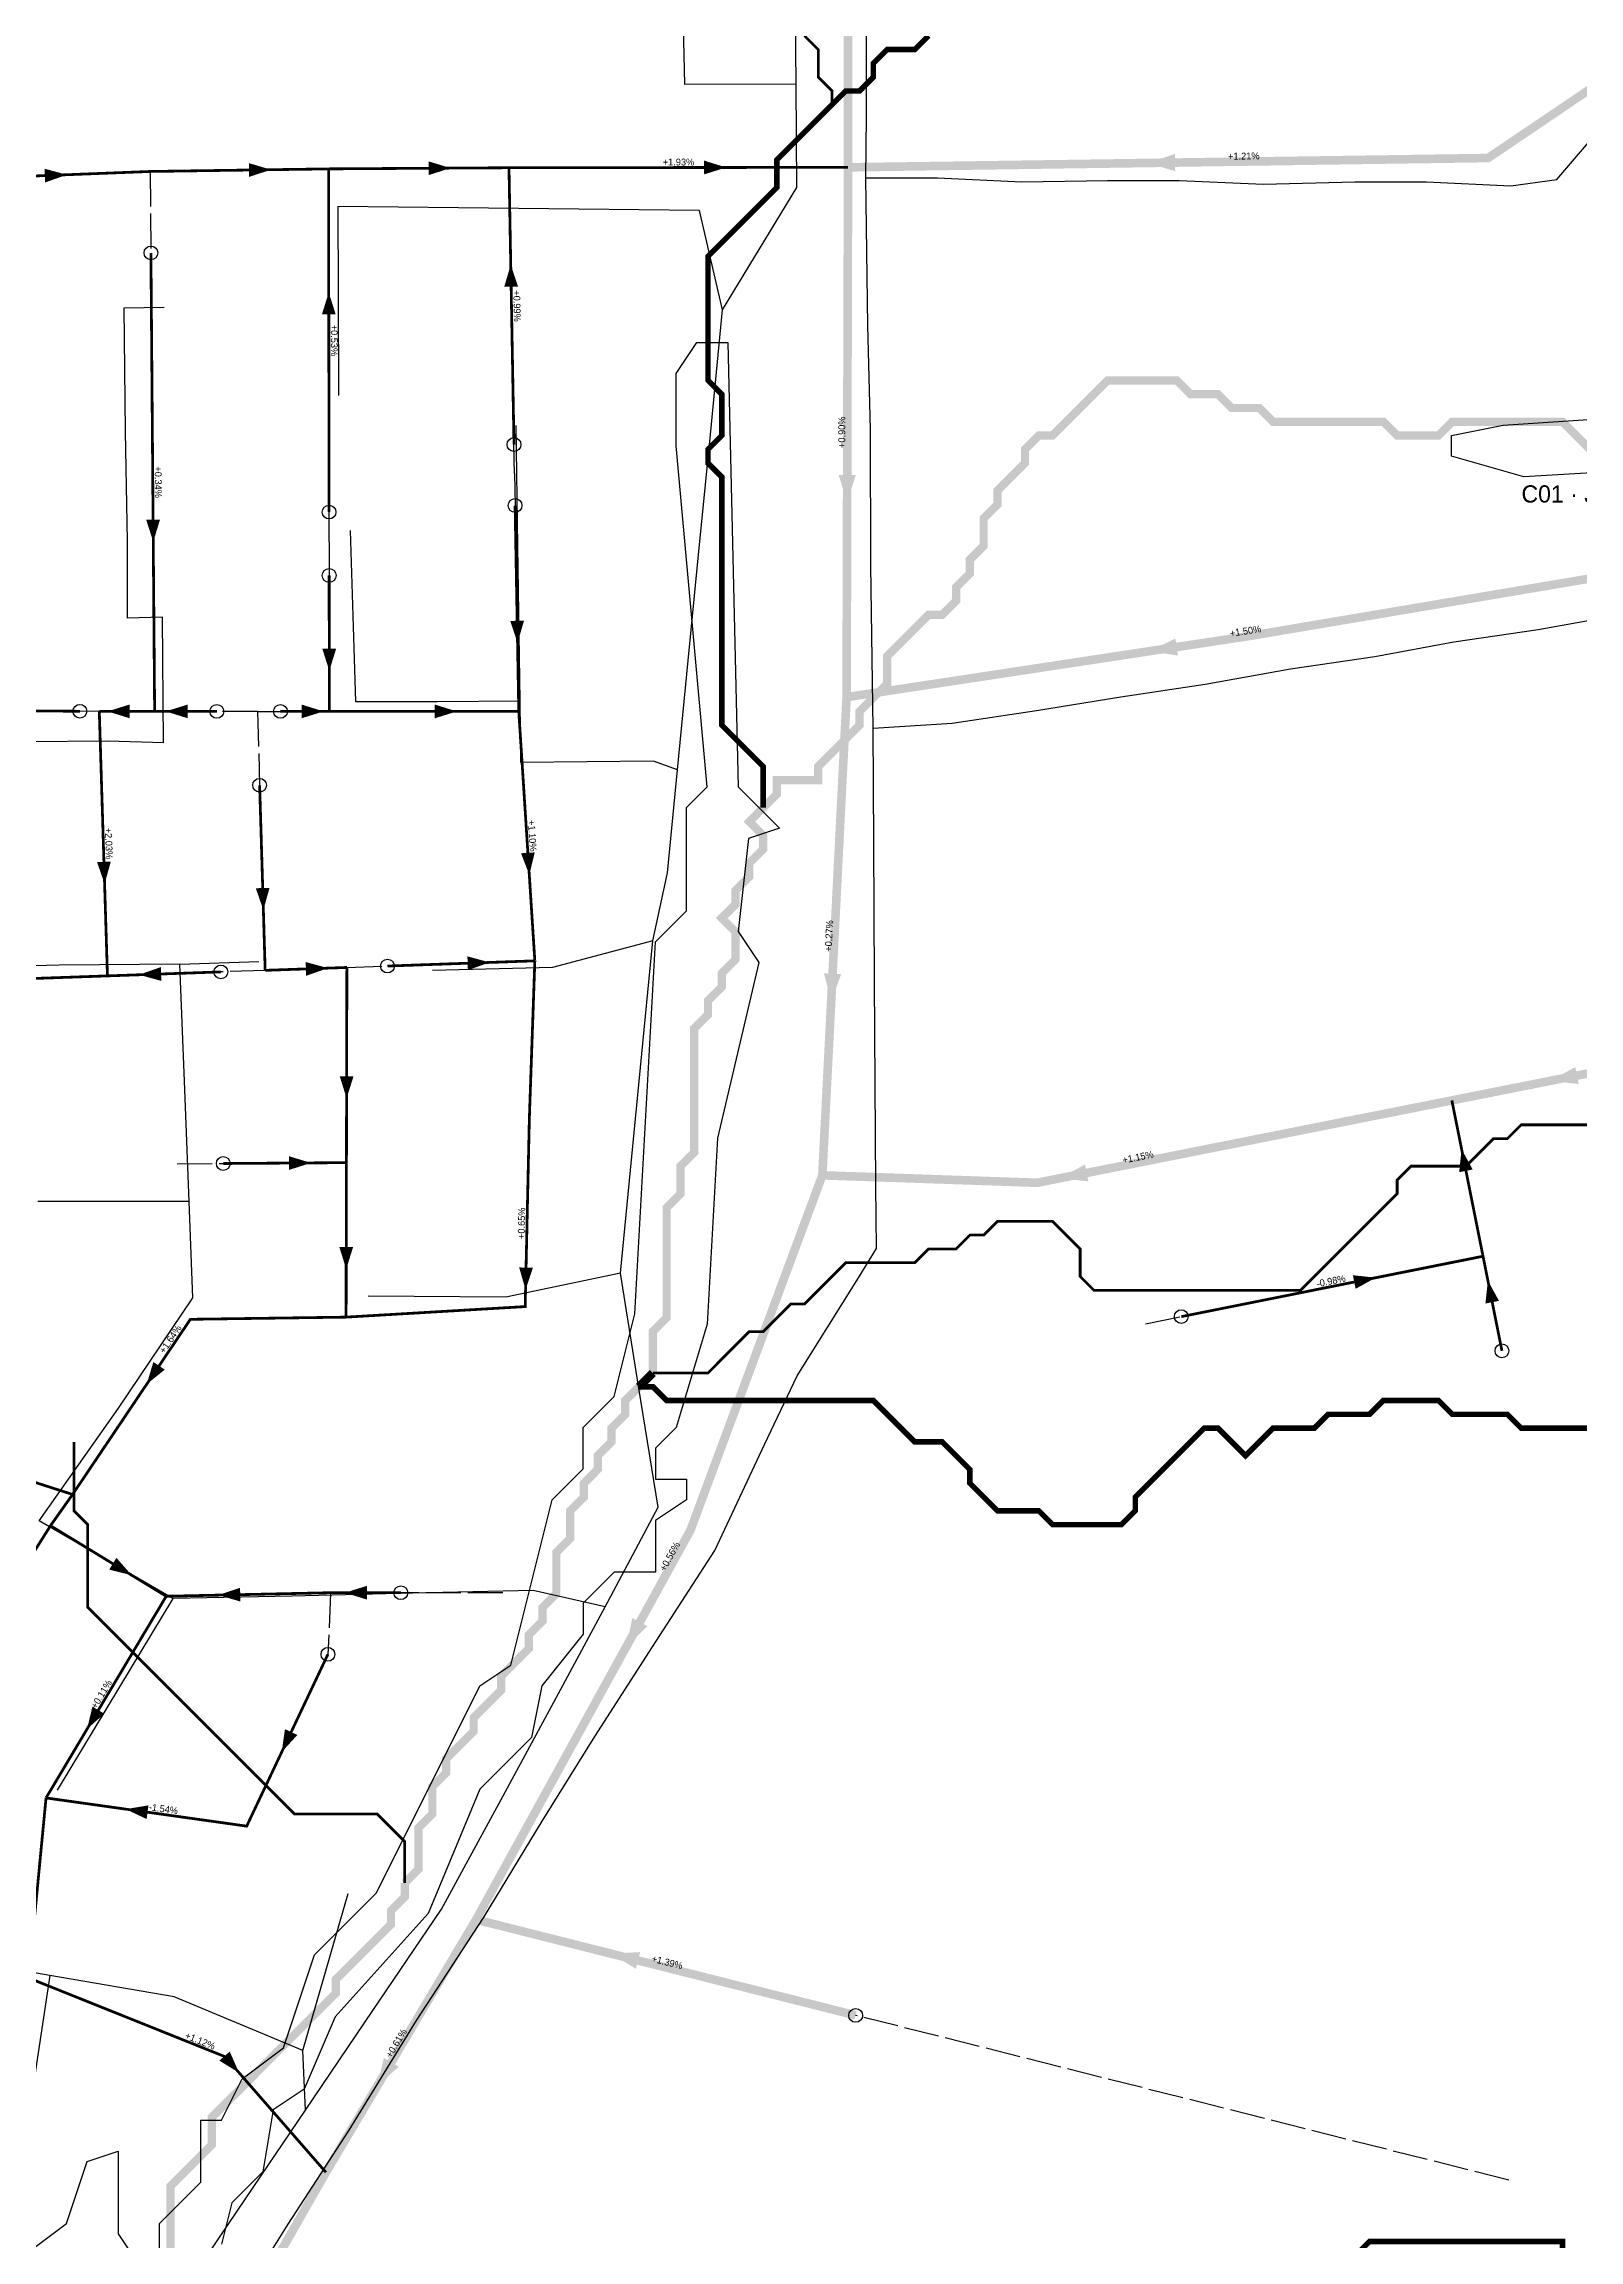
# Model space of a CAD drawing. Header units: metres. Extents: x 442821 to 452274, y 2561971 to 2571293.
# Drawn here: x 450739 to 451185, y 2568301 to 2568939 of the extents above; entities that cross this region are included whole.
import ezdxf
from ezdxf.enums import TextEntityAlignment as Align

# ---------------------------------------------------------------- set-up
doc = ezdxf.new("R2010")
doc.units = ezdxf.units.M
doc.header["$LTSCALE"] = 8
doc.linetypes.add('DASHDOT', pattern=[3.556, 2.54, -0.508, 0, -0.508])
doc.linetypes.add('DASHED', pattern=[1.524, 1.27, -0.254])
for name, color, linetype in [('A_ARROWS', 7, 'Continuous'), ('A_BRANCH', 7, 'Continuous'), ('A_BUILT_2006', 252, 'Continuous'), ('A_CATCH_LABEL', 7, 'Continuous'), ('A_GRADIENT', 8, 'Continuous'), ('A_HEAD_GAP', 8, 'Continuous'), ('A_HEADS', 8, 'Continuous'), ('A_LATERAL', 7, 'Continuous'), ('A_STREAMS', 5, 'Continuous'), ('A_SUBMAIN', 7, 'Continuous'), ('A_WADI', 4, 'Continuous')]:
    doc.layers.add(name, color=color, linetype=linetype)

msp = doc.modelspace()

# ---------------------------------------------------------------- linework, layer by layer
at = {"layer": 'A_ARROWS', "color": 2}
for points in [[(450857.32, 2568902.6), (450850.93, 2568900.56), (450850.9, 2568904.56)], [(450937.3, 2568902.78), (450930.91, 2568900.77), (450930.9, 2568904.77)], [(451059.59, 2568904.08), (451067.55, 2568906.7), (451067.62, 2568901.7)], [(450745.93, 2568900.67), (450739.61, 2568898.42), (450739.45, 2568902.42)], [(450805.19, 2568902.13), (450798.82, 2568900.04), (450798.77, 2568904.04)], [(450874.77, 2568874.56), (450876.88, 2568868.2), (450872.88, 2568868.13)], [(450821.95, 2568866.52), (450823.96, 2568860.12), (450819.96, 2568860.12)], [(450972.41, 2568805.54), (450969.93, 2568813.55), (450974.93, 2568813.53)], [(450771.01, 2568794.12), (450768.96, 2568800.51), (450772.96, 2568800.54)], [(450876.74, 2568764.79), (450874.63, 2568771.16), (450878.63, 2568771.23)], [(451060.13, 2568762.37), (451067.67, 2568766.04), (451068.42, 2568761.1)], [(450822.1, 2568756.67), (450820.09, 2568763.07), (450824.09, 2568763.08)], [(450757.77, 2568744.9), (450764.17, 2568746.9), (450764.17, 2568742.9)], [(450774.64, 2568744.9), (450781.04, 2568746.89), (450781.04, 2568742.89)], [(450820.44, 2568744.89), (450814.04, 2568742.89), (450814.04, 2568746.89)], [(450859.11, 2568744.89), (450852.71, 2568742.89), (450852.71, 2568746.89)], [(450756.89, 2568694.83), (450754.69, 2568701.17), (450758.69, 2568701.29)], [(450880.16, 2568697.46), (450877.75, 2568703.71), (450881.74, 2568703.97)], [(450802.96, 2568687.22), (450800.78, 2568693.56), (450804.77, 2568693.68)], [(450766.89, 2568668.45), (450773.21, 2568670.67), (450773.35, 2568666.67)], [(450821.72, 2568670.38), (450815.39, 2568668.15), (450815.25, 2568672.15)], [(450868.65, 2568672.03), (450862.33, 2568669.8), (450862.19, 2568673.8)], [(450967.78, 2568660.75), (450965.68, 2568668.87), (450970.68, 2568668.62)], [(450827.12, 2568632.58), (450825.14, 2568638.98), (450829.14, 2568638.97)], [(451176.4, 2568637.64), (451183.76, 2568641.65), (451184.73, 2568636.75)], [(451150.75, 2568617.81), (451153.97, 2568611.92), (451150.05, 2568611.14)], [(450816.78, 2568613.84), (450810.39, 2568611.79), (450810.36, 2568615.79)], [(451034.09, 2568609.37), (451041.45, 2568613.38), (451042.42, 2568608.47)], [(450827.01, 2568583.01), (450825.02, 2568589.41), (450829.02, 2568589.4)], [(450879.07, 2568577.04), (450877.21, 2568583.49), (450881.21, 2568583.4)], [(451125.86, 2568580.52), (451119.98, 2568577.3), (451119.19, 2568581.23)], [(451158.38, 2568579.68), (451161.6, 2568573.8), (451157.67, 2568573.02)], [(450769.12, 2568549.62), (450771.03, 2568556.05), (450774.35, 2568553.82)], [(450764.75, 2568494.16), (450758.24, 2568495.78), (450760.32, 2568499.2)], [(450789.86, 2568488.38), (450796.21, 2568490.51), (450796.3, 2568486.52)], [(450826.64, 2568489.08), (450833.04, 2568491.08), (450833.04, 2568487.08)], [(450908.38, 2568473.53), (450910.05, 2568481.75), (450914.43, 2568479.34)], [(450751.79, 2568449.49), (450753.35, 2568456.01), (450756.79, 2568453.96)], [(450808.3, 2568442.85), (450809.23, 2568449.49), (450812.84, 2568447.78)], [(450763.01, 2568426.26), (450769.63, 2568427.35), (450769.07, 2568423.39)], [(450903.93, 2568384.3), (450912.3, 2568384.76), (450911.07, 2568379.92)], [(450795.91, 2568349.75), (450790.19, 2568353.26), (450793.21, 2568355.89)], [(450836.01, 2568345.88), (450837.94, 2568354.03), (450842.24, 2568351.48)]]:
    msp.add_solid(points, dxfattribs=at)
at = {"layer": 'A_BRANCH', "color": 2, "linetype": 'DASHED', "const_width": 0.8}
for points in [[(450770.33, 2568877.96), (450771.41, 2568744.9)], [(450749.71, 2568744.94), (450699.85, 2568745.3)], [(450790.64, 2568669.28), (450757.71, 2568668.12)]]:
    msp.add_lwpolyline(points, dxfattribs=at)
at = {"layer": 'A_BRANCH', "color": 2, "const_width": 0.8}
for points in [[(450876.03, 2568804.65), (450877.1, 2568744.89)], [(450822.06, 2568784.35), (450822.12, 2568744.89)], [(450789.47, 2568744.89), (450771.41, 2568744.9)], [(450801.89, 2568723.44), (450803.49, 2568669.73)], [(450838.99, 2568670.98), (450881.76, 2568672.49)], [(450709.53, 2568458.17), (450741.18, 2568508.53)], [(450821.7, 2568471.19), (450802.22, 2568429.98)]]:
    msp.add_lwpolyline(points, dxfattribs=at)
at = {"layer": 'A_BUILT_2006', "color": 252}
for points in [[(450925.3, 2568926.89), (450924.58, 2568956.88)], [(450957.59, 2568926.99), (450957.34, 2568956.98)], [(450978.04, 2568917.51), (450978.06, 2568946.48)], [(450957.59, 2568926.99), (450925.3, 2568926.89)], [(450957.84, 2568896.98), (450957.59, 2568926.99)], [(450977.79, 2568899.74), (450978.04, 2568917.51)], [(451178.36, 2568899.28), (451192.1, 2568915.34)], [(450977.79, 2568899.74), (450998.59, 2568899.74)], [(450978.44, 2568856.91), (450977.79, 2568899.74)], [(450998.59, 2568899.74), (451023.08, 2568898.62)], [(451023.08, 2568898.62), (451048.01, 2568899.02)], [(451048.01, 2568899.02), (451068.8, 2568899.02)], [(451068.8, 2568899.02), (451093.29, 2568897.89)], [(451093.29, 2568897.89), (451119.78, 2568898.61)], [(451119.78, 2568898.61), (451140.58, 2568898.61)], [(451140.58, 2568898.61), (451165.07, 2568897.48)], [(451165.07, 2568897.48), (451178.36, 2568899.28)], [(450936.24, 2568861.42), (450957.84, 2568896.98)], [(450859.58, 2568891.03), (450824.57, 2568891.42)], [(450824.57, 2568891.42), (450824.66, 2568866.42)], [(450894.58, 2568890.64), (450859.58, 2568891.03)], [(450929.58, 2568890.25), (450894.58, 2568890.64)], [(450936.24, 2568861.42), (450929.58, 2568890.25)], [(450824.66, 2568866.42), (450824.76, 2568836.56)], [(450762.56, 2568862.01), (450774.19, 2568862.26)], [(450762.99, 2568826.17), (450762.56, 2568862.01)], [(450932.7, 2568825.26), (450936.24, 2568861.42)], [(450979.14, 2568826.71), (450978.44, 2568856.91)], [(450876.85, 2568792.85), (450876.39, 2568827.85)], [(450763.56, 2568794.31), (450762.99, 2568826.17)], [(450929.26, 2568790.35), (450932.7, 2568825.26)], [(450979.3, 2568787.16), (450979.14, 2568826.71)], [(450829.07, 2568772.67), (450828.24, 2568797.45)], [(450763.56, 2568771.98), (450763.56, 2568794.31)], [(450877.46, 2568747.89), (450876.85, 2568792.85)], [(450925.91, 2568755.75), (450929.26, 2568790.35)], [(450979.99, 2568739.99), (450979.3, 2568787.16)], [(450773.68, 2568772.23), (450763.56, 2568771.98)], [(450774.02, 2568735.91), (450773.68, 2568772.23)], [(450829.77, 2568747.68), (450829.07, 2568772.67)], [(451172.97, 2568768.66), (451202.07, 2568773.85)], [(451125.58, 2568760.87), (451148.46, 2568765.04)], [(451148.46, 2568765.04), (451172.97, 2568768.66)], [(451101.06, 2568757.25), (451125.58, 2568760.87)], [(450923.19, 2568727.9), (450925.91, 2568755.75)], [(451051.84, 2568749.16), (451076.35, 2568752.78)], [(451076.35, 2568752.78), (451101.06, 2568757.25)], [(450853.46, 2568747.68), (450829.77, 2568747.68)], [(450877.46, 2568747.89), (450853.46, 2568747.68)], [(450877.68, 2568730.05), (450877.46, 2568747.89)], [(451002.85, 2568741.52), (451027.36, 2568745.14)], [(451027.36, 2568745.14), (451051.84, 2568749.16)], [(450979.99, 2568739.99), (451002.85, 2568741.52)], [(450980.13, 2568706.84), (450979.99, 2568739.99)], [(450734.2, 2568736.2), (450757.95, 2568736.34)], [(450757.95, 2568736.34), (450774.02, 2568735.91)], [(450916.22, 2568730.49), (450877.68, 2568730.05)], [(450923.19, 2568727.9), (450916.22, 2568730.49)], [(450920.27, 2568698.04), (450923.19, 2568727.9)], [(450980.37, 2568666.72), (450980.13, 2568706.84)], [(450916, 2568678.27), (450920.27, 2568698.04)], [(450916, 2568678.27), (450886.92, 2568670.57)], [(450912.44, 2568641.57), (450916, 2568678.27)], [(450743.71, 2568671.28), (450707.12, 2568670.31)], [(450778.71, 2568671.55), (450743.71, 2568671.28)], [(450778.71, 2568671.55), (450801.7, 2568672.26)], [(450780.04, 2568637.59), (450778.71, 2568671.55)], [(450886.92, 2568670.57), (450852.1, 2568669.71)], [(450980.54, 2568636.81), (450980.37, 2568666.72)], [(450781.42, 2568602.62), (450780.04, 2568637.59)], [(450909.52, 2568611.72), (450912.44, 2568641.57)], [(450980.72, 2568607.22), (450980.54, 2568636.81)], [(450906.61, 2568581.83), (450909.52, 2568611.72)], [(450975.72, 2568580.46), (450980.94, 2568588.99), (450980.72, 2568607.22)], [(450759.42, 2568602.62), (450737.51, 2568602.62)], [(450781.42, 2568602.62), (450759.42, 2568602.62)], [(450782.52, 2568574.67), (450781.42, 2568602.62)], [(450906.61, 2568581.83), (450873.35, 2568574.83)], [(450911.97, 2568548.46), (450906.61, 2568581.83)], [(450957.92, 2568552.03), (450975.72, 2568580.46)], [(450760.96, 2568542.66), (450782.52, 2568574.67)], [(450873.35, 2568574.83), (450833.35, 2568575.15)], [(450917.52, 2568513.9), (450911.97, 2568548.46)], [(450948.41, 2568532.12), (450957.92, 2568552.03)], [(450737.9, 2568509.96), (450760.96, 2568542.66)], [(450934.01, 2568501.32), (450948.41, 2568532.12)], [(450776.67, 2568487.43), (450737.9, 2568509.96)], [(450902.2, 2568484.99), (450917.52, 2568513.9)], [(450915.92, 2568473.4), (450934.01, 2568501.32)], [(450776.67, 2568487.43), (450761.18, 2568461.74)], [(450811.31, 2568488.1), (450776.67, 2568487.43)], [(450846.3, 2568488.93), (450811.31, 2568488.1)], [(450881.29, 2568489.76), (450846.3, 2568488.93)], [(450902.2, 2568484.99), (450881.29, 2568489.76)], [(450887.98, 2568458.58), (450902.2, 2568484.99)], [(450899.22, 2568447.31), (450915.92, 2568473.4)], [(450761.18, 2568461.74), (450743.1, 2568431.77)], [(450871.36, 2568427.77), (450887.98, 2568458.58)], [(450883.85, 2568422.74), (450899.22, 2568447.31)], [(450854.71, 2568397.2), (450871.36, 2568427.77)], [(450866.88, 2568394.71), (450883.85, 2568422.74)], [(450814.45, 2568356.2), (450827.59, 2568401.8)], [(450834.76, 2568367.84), (450854.71, 2568397.2)], [(450847.42, 2568364.89), (450866.88, 2568394.71)], [(450740.98, 2568377.95), (450719.31, 2568381.73)], [(450740.98, 2568377.95), (450735.72, 2568343.34)], [(450777.07, 2568371.81), (450740.98, 2568377.95)], [(450814.45, 2568356.2), (450777.07, 2568371.81)], [(450815.17, 2568338.84), (450834.76, 2568367.84)], [(450827.88, 2568333.03), (450847.42, 2568364.89)], [(450815.17, 2568338.84), (450814.45, 2568356.2)], [(450795.58, 2568309.83), (450815.17, 2568338.84)], [(450810.12, 2568305.81), (450827.88, 2568333.03)], [(450776, 2568280.83), (450795.58, 2568309.83)], [(450791.31, 2568275.57), (450810.12, 2568305.81)]]:
    msp.add_lwpolyline(points, dxfattribs=at)
at = {"layer": 'A_HEAD_GAP', "color": 8, "linetype": 'DASHED'}
for points in [[(450770.14, 2568901.62), (450770.33, 2568877.96)], [(450875.86, 2568813.93), (450875.71, 2568822.35)], [(450875.86, 2568813.93), (450876.03, 2568804.65)], [(450822.05, 2568794.1), (450822.04, 2568802.75)], [(450822.05, 2568794.1), (450822.06, 2568784.35)], [(450755.35, 2568744.9), (450749.71, 2568744.94)], [(450801.25, 2568744.89), (450789.47, 2568744.89)], [(450801.25, 2568744.89), (450801.89, 2568723.44)], [(450801.25, 2568744.89), (450807.93, 2568744.89)], [(450803.49, 2568669.73), (450790.64, 2568669.28)], [(450827.21, 2568670.57), (450838.99, 2568670.98)], [(450777.94, 2568613.56), (450791.32, 2568613.66)], [(451058.99, 2568567.14), (451069.4, 2568569.22)], [(450822.48, 2568489.08), (450821.7, 2568471.19)], [(450872.52, 2568489.07), (450842.87, 2568489.08)], [(451164.43, 2568318.57), (450974.88, 2568366.4)]]:
    msp.add_lwpolyline(points, dxfattribs=at)
at = {"layer": 'A_HEADS', "color": 2}
for centre in [(450770.33, 2568877.96), (450875.71, 2568822.35), (450822.04, 2568802.75), (450876.03, 2568804.65), (450822.06, 2568784.35), (450749.71, 2568744.94), (450789.47, 2568744.89), (450807.93, 2568744.89), (450801.89, 2568723.44), (450790.64, 2568669.28), (450838.99, 2568670.98), (450791.32, 2568613.66), (451069.4, 2568569.22), (451162.46, 2568559.29), (450842.87, 2568489.08), (450821.7, 2568471.19), (450974.88, 2568366.4)]:
    msp.add_circle(centre, 2, dxfattribs=at)
at = {"layer": 'A_LATERAL', "color": 2, "linetype": 'DASHDOT', "const_width": 0.8}
for points in [[(450699.61, 2568898.86), (450770.14, 2568901.62)], [(450770.14, 2568901.62), (450821.9, 2568902.37)], [(450803.49, 2568669.73), (450827.21, 2568670.57)], [(451156.97, 2568586.74), (451147.92, 2568631.98)], [(450791.32, 2568613.66), (450827.08, 2568613.91)], [(451069.4, 2568569.22), (451156.97, 2568586.74)], [(451162.46, 2568559.29), (451156.97, 2568586.74)], [(450741.18, 2568508.53), (450774.77, 2568488.05)], [(450842.87, 2568489.08), (450822.48, 2568489.08)], [(450802.22, 2568429.98), (450798.13, 2568421.32), (450739.89, 2568429.51)]]:
    msp.add_lwpolyline(points, dxfattribs=at)
at = {"layer": 'A_LATERAL', "color": 2, "const_width": 0.8}
for points in [[(450821.9, 2568902.37), (450874.26, 2568902.7)], [(450822.04, 2568802.75), (450821.9, 2568902.37)], [(450874.26, 2568902.7), (450972.67, 2568902.82)], [(450875.71, 2568822.35), (450874.26, 2568902.7)], [(450771.41, 2568744.9), (450755.35, 2568744.9)], [(450755.35, 2568744.9), (450757.71, 2568668.12)], [(450822.12, 2568744.89), (450877.1, 2568744.89)], [(450877.1, 2568744.89), (450881.76, 2568672.49)], [(450757.71, 2568668.12), (450698.44, 2568666.04)], [(450881.76, 2568672.49), (450880.17, 2568626.7), (450878.96, 2568572.13), (450826.98, 2568569.07)], [(450827.21, 2568670.57), (450827.08, 2568613.91)], [(450827.08, 2568613.91), (450826.98, 2568569.07)], [(450826.98, 2568569.07), (450781.78, 2568568.44), (450747.59, 2568517.6)], [(450696.52, 2568534.05), (450747.59, 2568517.6)], [(450739.89, 2568429.51), (450734.87, 2568377.24)], [(450734.87, 2568377.24), (450791.85, 2568354.4), (450821.13, 2568320.83)]]:
    msp.add_lwpolyline(points, dxfattribs=at)
at = {"layer": 'A_LATERAL', "color": 2, "linetype": 'DASHED', "const_width": 0.8}
for points in [[(450807.93, 2568744.89), (450822.12, 2568744.89)], [(450747.59, 2568517.6), (450741.18, 2568508.53)], [(450774.77, 2568488.05), (450739.89, 2568429.51)], [(450822.48, 2568489.08), (450774.77, 2568488.05)]]:
    msp.add_lwpolyline(points, dxfattribs=at)
at = {"layer": 'A_STREAMS', "color": 5}
for points, const_width in [([(450960.02, 2568941), (450964.02, 2568937), (450964.02, 2568933), (450964.02, 2568929), (450968.02, 2568924.99), (450968.02, 2568920.99)], 0.8), ([(450996.03, 2568941), (450992.03, 2568937), (450988.03, 2568937), (450984.03, 2568937), (450980.02, 2568933), (450980.02, 2568929), (450976.02, 2568924.99), (450972.02, 2568924.99), (450968.02, 2568920.99)], 1.6), ([(450968.02, 2568920.99), (450964.02, 2568916.99), (450960.02, 2568912.99), (450956.02, 2568908.99), (450952.02, 2568904.99), (450952.02, 2568900.99), (450952.02, 2568896.98), (450948.02, 2568892.98), (450944.02, 2568888.98), (450940.02, 2568884.98), (450936.02, 2568880.98), (450932.02, 2568876.98), (450932.02, 2568872.98), (450932.02, 2568868.98), (450932.02, 2568864.97), (450932.02, 2568860.97), (450932.02, 2568856.97), (450932.02, 2568852.97), (450932.02, 2568848.97), (450932.02, 2568844.97), (450932.02, 2568840.97), (450936.02, 2568836.96), (450936.02, 2568832.96), (450936.02, 2568828.96), (450936.02, 2568824.96), (450932.02, 2568820.96), (450932.02, 2568816.96), (450936.02, 2568812.96), (450936.02, 2568808.95), (450936.02, 2568804.95), (450936.02, 2568800.95), (450936.02, 2568796.95), (450936.02, 2568792.95), (450936.02, 2568788.95), (450936.02, 2568784.95), (450936.02, 2568780.94), (450936.02, 2568776.94), (450936.02, 2568772.94), (450936.02, 2568768.94), (450936.02, 2568764.94), (450936.02, 2568760.94), (450936.02, 2568756.94), (450936.02, 2568752.93), (450936.02, 2568748.93), (450936.02, 2568744.93), (450936.02, 2568740.93), (450940.02, 2568736.93), (450944.02, 2568732.93), (450948.02, 2568728.93), (450948.02, 2568724.92), (450948.02, 2568720.92), (450948.02, 2568716.92)], 1.6), ([(451188.05, 2568820.96), (451184.05, 2568824.96), (451180.05, 2568828.96), (451176.05, 2568828.96), (451172.05, 2568828.96), (451168.05, 2568828.96), (451164.05, 2568828.96), (451160.05, 2568828.96), (451156.05, 2568828.96), (451152.05, 2568828.96), (451148.05, 2568828.96), (451144.05, 2568824.96), (451140.05, 2568824.96), (451136.05, 2568824.96), (451132.05, 2568824.96), (451128.04, 2568828.96), (451124.04, 2568828.96), (451120.04, 2568828.96), (451116.04, 2568828.96), (451112.04, 2568828.96), (451108.04, 2568828.96), (451104.04, 2568828.96), (451100.04, 2568828.96), (451096.04, 2568828.96), (451092.04, 2568832.96), (451088.04, 2568832.96), (451084.04, 2568832.96), (451080.04, 2568836.96), (451076.04, 2568836.96), (451072.04, 2568836.96), (451068.04, 2568840.97), (451064.04, 2568840.97), (451060.04, 2568840.97), (451056.04, 2568840.97), (451052.03, 2568840.97), (451048.03, 2568840.97), (451044.03, 2568836.96), (451040.03, 2568832.96), (451036.03, 2568828.96), (451032.03, 2568824.96), (451028.03, 2568824.96), (451024.03, 2568820.96), (451024.03, 2568816.96), (451020.03, 2568812.96), (451016.03, 2568808.95), (451016.03, 2568804.95), (451012.03, 2568800.95), (451012.03, 2568796.95), (451012.03, 2568792.95), (451008.03, 2568788.95), (451008.03, 2568784.95), (451004.03, 2568780.94), (451004.03, 2568776.94), (451000.03, 2568772.94), (450996.03, 2568772.94), (450992.03, 2568768.94), (450988.03, 2568764.94), (450984.03, 2568760.94), (450984.03, 2568756.94), (450984.03, 2568752.93), (450980.02, 2568748.93), (450976.02, 2568744.93), (450976.02, 2568740.93), (450972.02, 2568736.93), (450968.02, 2568732.93), (450964.02, 2568728.93), (450964.02, 2568724.92), (450960.02, 2568724.92), (450956.02, 2568724.92), (450952.02, 2568724.92), (450952.02, 2568720.92), (450948.02, 2568716.92)], 2.4), ([(450948.02, 2568716.92), (450944.02, 2568712.92), (450948.02, 2568708.92), (450948.02, 2568704.92), (450944.02, 2568700.92), (450944.02, 2568696.92), (450940.02, 2568692.91), (450940.02, 2568688.91), (450936.02, 2568684.91), (450940.02, 2568680.91), (450940.02, 2568676.91), (450940.02, 2568672.91), (450936.02, 2568668.91), (450936.02, 2568664.9), (450932.02, 2568660.9), (450932.02, 2568656.9), (450928.02, 2568652.9), (450928.02, 2568648.9), (450928.02, 2568644.9), (450928.02, 2568640.9), (450928.02, 2568636.89), (450928.02, 2568632.89), (450928.02, 2568628.89), (450928.02, 2568624.89), (450928.02, 2568620.89), (450928.02, 2568616.89), (450924.02, 2568612.89), (450924.02, 2568608.88), (450924.02, 2568604.88), (450920.02, 2568600.88), (450920.02, 2568596.88), (450920.02, 2568592.88), (450920.02, 2568588.88), (450920.02, 2568584.88), (450920.02, 2568580.87), (450920.02, 2568576.87), (450920.02, 2568572.87), (450920.02, 2568568.87), (450916.02, 2568564.87), (450916.02, 2568560.87), (450916.02, 2568556.87), (450916.02, 2568552.86)], 2.4), ([(451188.05, 2568624.89), (451184.05, 2568624.89), (451180.05, 2568624.89), (451176.05, 2568624.89), (451172.05, 2568624.89), (451168.05, 2568624.89), (451164.05, 2568620.89), (451160.05, 2568620.89), (451156.05, 2568616.89), (451152.05, 2568612.89), (451148.05, 2568612.89), (451144.05, 2568612.89), (451140.05, 2568612.89), (451136.05, 2568612.89), (451132.05, 2568608.88), (451132.05, 2568604.88), (451128.04, 2568600.88), (451124.04, 2568596.88), (451120.04, 2568592.88), (451116.04, 2568588.88), (451112.04, 2568584.88), (451108.04, 2568580.87), (451104.04, 2568576.87), (451100.04, 2568576.87), (451096.04, 2568576.87), (451092.04, 2568576.87), (451088.04, 2568576.87), (451084.04, 2568576.87), (451080.04, 2568576.87), (451076.04, 2568576.87), (451072.04, 2568576.87), (451068.04, 2568576.87), (451064.04, 2568576.87), (451060.04, 2568576.87), (451056.04, 2568576.87), (451052.03, 2568576.87), (451048.03, 2568576.87), (451044.03, 2568576.87), (451040.03, 2568580.87), (451040.03, 2568584.88), (451040.03, 2568588.88), (451036.03, 2568592.88), (451032.03, 2568596.88), (451028.03, 2568596.88), (451024.03, 2568596.88), (451020.03, 2568596.88), (451016.03, 2568596.88), (451012.03, 2568592.88), (451008.03, 2568592.88), (451004.03, 2568588.88), (451000.03, 2568588.88), (450996.03, 2568588.88), (450992.03, 2568584.88), (450988.03, 2568584.88), (450984.03, 2568584.88), (450980.02, 2568584.88), (450976.02, 2568584.88), (450972.02, 2568584.88), (450968.02, 2568580.87), (450964.02, 2568576.87), (450960.02, 2568572.87), (450956.02, 2568572.87), (450952.02, 2568568.87), (450948.02, 2568564.87), (450944.02, 2568564.87), (450940.02, 2568560.87), (450936.02, 2568556.87), (450932.02, 2568552.86), (450928.02, 2568552.86), (450924.02, 2568552.86), (450920.02, 2568552.86), (450916.02, 2568552.86)], 0.8), ([(450916.02, 2568552.86), (450912.02, 2568548.86)], 2.4), ([(450912.02, 2568548.86), (450908.01, 2568544.86), (450908.01, 2568540.86), (450904.01, 2568536.86), (450904.01, 2568532.86), (450900.01, 2568528.86), (450900.01, 2568524.86), (450896.01, 2568520.85), (450896.01, 2568516.85), (450892.01, 2568512.85), (450892.01, 2568508.85), (450892.01, 2568504.85), (450888.01, 2568500.85), (450888.01, 2568496.85), (450888.01, 2568492.84), (450888.01, 2568488.84), (450884.01, 2568484.84), (450884.01, 2568480.84), (450880.01, 2568476.84), (450880.01, 2568472.84), (450876.01, 2568468.84), (450872.01, 2568464.83), (450872.01, 2568460.83), (450868.01, 2568456.83), (450864.01, 2568452.83), (450864.01, 2568448.83), (450860.01, 2568444.83), (450856.01, 2568440.83), (450856.01, 2568436.82), (450852.01, 2568432.82), (450852.01, 2568428.82), (450852.01, 2568424.82), (450848.01, 2568420.82), (450848.01, 2568416.82), (450848.01, 2568412.82), (450848.01, 2568408.81), (450844.01, 2568404.81)], 2.4), ([(451188.05, 2568536.86), (451184.05, 2568536.86), (451180.05, 2568536.86), (451176.05, 2568536.86), (451172.05, 2568536.86), (451168.05, 2568536.86), (451164.05, 2568540.86), (451160.05, 2568540.86), (451156.05, 2568540.86), (451152.05, 2568540.86), (451148.05, 2568540.86), (451144.05, 2568544.86), (451140.05, 2568544.86), (451136.05, 2568544.86), (451132.05, 2568544.86), (451128.04, 2568544.86), (451124.04, 2568540.86), (451120.04, 2568540.86), (451116.04, 2568540.86), (451112.04, 2568540.86), (451108.04, 2568536.86), (451104.04, 2568536.86), (451100.04, 2568536.86), (451096.04, 2568536.86), (451092.04, 2568532.86), (451088.04, 2568528.86), (451084.04, 2568532.86), (451080.04, 2568536.86), (451076.04, 2568536.86), (451072.04, 2568532.86), (451068.04, 2568528.86), (451064.04, 2568524.86), (451060.04, 2568520.85), (451056.04, 2568516.85), (451056.04, 2568512.85), (451052.03, 2568508.85), (451048.03, 2568508.85), (451044.03, 2568508.85), (451040.03, 2568508.85), (451036.03, 2568508.85), (451032.03, 2568508.85), (451028.03, 2568512.85), (451024.03, 2568512.85), (451020.03, 2568512.85), (451016.03, 2568512.85), (451012.03, 2568516.85), (451008.03, 2568520.85), (451008.03, 2568524.86), (451004.03, 2568528.86), (451000.03, 2568532.86), (450996.03, 2568532.86), (450992.03, 2568532.86), (450988.03, 2568536.86), (450984.03, 2568540.86), (450980.02, 2568544.86), (450976.02, 2568544.86), (450972.02, 2568544.86), (450968.02, 2568544.86), (450964.02, 2568544.86), (450960.02, 2568544.86), (450956.02, 2568544.86), (450952.02, 2568544.86), (450948.02, 2568544.86), (450944.02, 2568544.86), (450940.02, 2568544.86), (450936.02, 2568544.86), (450932.02, 2568544.86), (450928.02, 2568544.86), (450924.02, 2568544.86), (450920.02, 2568544.86), (450916.02, 2568548.86), (450912.02, 2568548.86)], 1.6), ([(450747.99, 2568532.86), (450747.99, 2568528.86), (450747.99, 2568524.86), (450747.99, 2568520.85), (450747.99, 2568516.85), (450747.99, 2568512.85), (450751.99, 2568508.85), (450751.99, 2568504.85), (450751.99, 2568500.85), (450751.99, 2568496.85), (450751.99, 2568492.84), (450751.99, 2568488.84), (450751.99, 2568484.84), (450755.99, 2568480.84), (450759.99, 2568476.84), (450763.99, 2568472.84), (450768, 2568468.84), (450772, 2568464.83), (450776, 2568460.83), (450780, 2568456.83), (450784, 2568452.83), (450788, 2568448.83), (450792, 2568444.83), (450796, 2568440.83), (450800, 2568436.82), (450804, 2568432.82), (450808, 2568428.82), (450812, 2568424.82), (450816, 2568424.82), (450820, 2568424.82), (450824, 2568424.82), (450828, 2568424.82), (450832, 2568424.82), (450836, 2568424.82), (450840.01, 2568420.82), (450844.01, 2568416.82), (450844.01, 2568412.82), (450844.01, 2568408.81), (450844.01, 2568404.81)], 0.8), ([(450844.01, 2568404.81), (450844.01, 2568400.81), (450840.01, 2568396.81), (450840.01, 2568392.81), (450836, 2568388.81), (450832, 2568384.81), (450828, 2568380.8), (450824, 2568376.8), (450824, 2568372.8), (450820, 2568368.8), (450816, 2568364.8), (450812, 2568360.8), (450808, 2568356.8), (450804, 2568352.8), (450800, 2568348.79), (450796, 2568344.79), (450792, 2568340.79), (450788, 2568336.79), (450788, 2568332.79), (450788, 2568328.79), (450784, 2568324.79), (450780, 2568320.78), (450776, 2568316.78), (450776, 2568312.78), (450776, 2568308.78), (450776, 2568304.78), (450776, 2568300.78), (450776, 2568296.78)], 2.4), ([(451180.05, 2568296.78), (451180.05, 2568300.78), (451176.05, 2568300.78), (451172.05, 2568300.78), (451168.05, 2568300.78), (451164.05, 2568300.78), (451160.05, 2568300.78), (451156.05, 2568300.78), (451152.05, 2568300.78), (451148.05, 2568300.78), (451144.05, 2568300.78), (451140.05, 2568300.78), (451136.05, 2568300.78), (451132.05, 2568300.78), (451128.04, 2568300.78), (451124.04, 2568300.78), (451120.04, 2568296.78)], 1.6)]:
    msp.add_lwpolyline(points, dxfattribs=dict(at, const_width=const_width))
at = {"layer": 'A_SUBMAIN', "color": 2, "const_width": 2.5}
for points in [[(450972.66, 2569026.63), (450972.67, 2568902.82)], [(451194.92, 2568930.17), (451158.44, 2568905.52), (450972.67, 2568902.82)], [(450972.67, 2568902.82), (450972.25, 2568749.02)], [(451204, 2568786.16), (451088.97, 2568766.75), (450972.25, 2568749.02)], [(451231.38, 2568648.56), (451147.92, 2568631.98)], [(451147.92, 2568631.98), (451027.59, 2568608.07), (450965.21, 2568610.23)], [(450965.21, 2568610.23), (450926.94, 2568507.24), (450864.71, 2568394.19)], [(450864.71, 2568394.19), (450821.13, 2568320.83)], [(450974.88, 2568366.4), (450864.71, 2568394.19)], [(450821.13, 2568320.83), (450782.44, 2568253.05)]]:
    msp.add_lwpolyline(points, dxfattribs=at)
at = {"layer": 'A_SUBMAIN', "color": 2, "linetype": 'DASHED', "const_width": 2.5}
msp.add_lwpolyline([(450972.25, 2568749.02), (450965.21, 2568610.23)], dxfattribs=at)
at = {"layer": 'A_WADI', "color": 4}
for points in [[(450772.8, 2568297.01), (450772.8, 2568306.01), (450784.8, 2568318.01), (450784.8, 2568336.01), (450790.8, 2568336.01), (450796.8, 2568348.01), (450808.8, 2568357.01), (450817.8, 2568384.01), (450835.8, 2568402.01), (450865.8, 2568462.01), (450874.8, 2568468.01), (450886.8, 2568516.01), (450895.8, 2568525.01), (450895.8, 2568537.01), (450904.8, 2568546.01), (450910.8, 2568570.01), (450916.8, 2568678.01), (450925.8, 2568687.01), (450925.8, 2568717.01), (450931.8, 2568723.01), (450922.8, 2568822.01), (450922.8, 2568843.01), (450928.8, 2568852.01), (450937.8, 2568852.01), (450937.8, 2568852.01), (450940.8, 2568723.01), (450952.8, 2568711.01), (450943.8, 2568708.01), (450940.8, 2568681.01), (450946.8, 2568672.01), (450934.8, 2568621.01), (450931.8, 2568567.01), (450922.8, 2568537.01), (450916.8, 2568531.01), (450916.8, 2568522.01), (450925.8, 2568522.01), (450925.8, 2568516.01), (450916.8, 2568510.01), (450916.8, 2568495.01), (450904.8, 2568495.01), (450895.8, 2568486.01), (450895.8, 2568477.01), (450883.8, 2568462.01), (450880.8, 2568447.01), (450865.8, 2568432.01), (450850.8, 2568396.01), (450823.8, 2568366.01), (450814.8, 2568345.01), (450805.8, 2568339.01), (450802.8, 2568321.01), (450793.8, 2568312.01), (450790.8, 2568300.01)], [(450733.8, 2568297.01), (450745.8, 2568306.01), (450751.8, 2568324.01), (450760.8, 2568327.01), (450760.8, 2568303.01), (450766.8, 2568294.01)]]:
    msp.add_lwpolyline(points, dxfattribs=at)
msp.add_lwpolyline([(451252.8, 2568828.01), (451234.8, 2568828.01), (451219.8, 2568816.01), (451168.8, 2568813.01), (451147.8, 2568819.01), (451147.8, 2568825.01), (451162.8, 2568828.01), (451252.8, 2568834.01), (451252.8, 2568828.01)], close=True, dxfattribs=at)

# ---------------------------------------------------------------- texts
at = {"layer": 'A_CATCH_LABEL', "color": 2}
msp.add_text('C01 · JOIN · 33.6 km · sub-main 12.7 km · 483 pipes · 2.86 km²', height=5, dxfattribs=at).set_placement((451262.7, 2568808.02), align=Align.MIDDLE_CENTER)
at = {"layer": 'A_GRADIENT', "color": 2}
for s, rotation, p in [('+1.93%', 0.06647, (450923.46, 2568902.76)), ('+1.21%', 0.83278, (451087.56, 2568904.49)), ('+0.99%', 271.03066, (450874.99, 2568862.53)), ('+0.53%', 270.08108, (450821.97, 2568852.56)), ('+0.90%', 89.84651, (450972.46, 2568825.92)), ('+0.34%', -89.53579, (450770.87, 2568811.43)), ('+1.50%', 8.63753, (451088.28, 2568766.64)), ('+1.10%', -86.31532, (450879.43, 2568708.69)), ('+2.03%', -88.23448, (450756.53, 2568706.51)), ('+0.27%', 87.09566, (450968.73, 2568679.63)), ('+1.15%', 11.23729, (451057.14, 2568613.95)), ('+0.65%', 88.72988, (450879.49, 2568596.29)), ('-0.98%', 11.3119, (451113.18, 2568577.98)), ('+1.64%', 56.08053, (450777.3, 2568561.78)), ('+0.56%', 61.16717, (450922.32, 2568498.84)), ('+0.11%', 59.21395, (450757.33, 2568458.78)), ('-1.54%', 352.00376, (450773.75, 2568424.75)), ('+1.39%', 345.83902, (450919.79, 2568380.29)), ('+1.12%', -21.84515, (450784.03, 2568357.53)), ('+0.61%', 59.289, (450842.92, 2568357.51))]:
    msp.add_text(s, height=2, rotation=rotation, dxfattribs=at).set_placement(p, align=Align.BOTTOM_CENTER)

doc.saveas('drawing.dxf')
